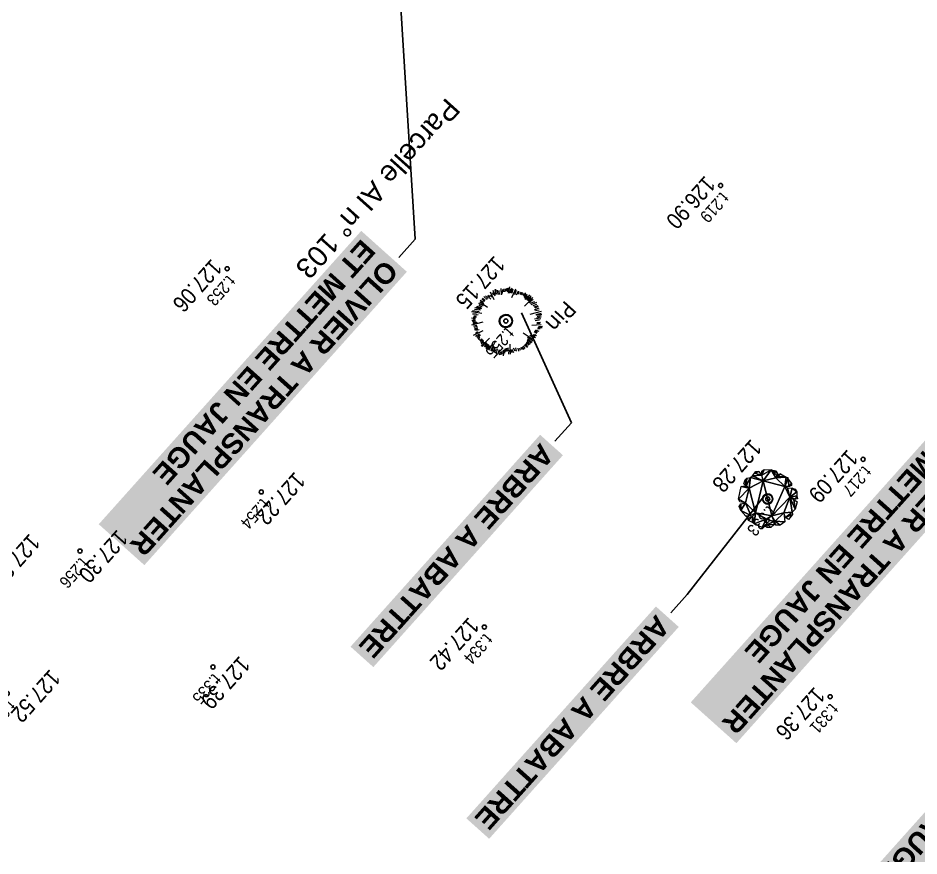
# Model space of a CAD drawing. Header units: metres. Extents: x -2858 to 512, y -1995 to 1252.
# Drawn here: x -2055.29 to -2033.22, y -1542.76 to -1522.24 of the extents above; entities that cross this region are included whole.
import ezdxf
from ezdxf import colors
from ezdxf.entities.mleader import LeaderData, LeaderLine
from ezdxf.enums import TextEntityAlignment as Align
from ezdxf.math import Vec2, Vec3

# ---------------------------------------------------------------- set-up
doc = ezdxf.new("R2010")
doc.units = ezdxf.units.M
doc.header["$PDMODE"] = 33
doc.header["$PDSIZE"] = 0.1
for name, color, linetype in [('11-TEL-TXT', 6, 'Continuous'), ('Calque commun', 7, 'Continuous'), ('Calque19', 7, 'Continuous'), ('Points Topo', 7, 'Continuous'), ('Points Topo Altitude', 7, 'Continuous'), ('Points Topo Matricule', 252, 'Continuous'), ('Textes', 7, 'Continuous'), ('Végétation', 102, 'Continuous')]:
    doc.layers.add(name, color=color, linetype=linetype)
doc.styles.add('ARIAL GRAS', font='arialbd.ttf')
doc.styles.add('Pts Topo SPE', font='', dxfattribs={"width": 0.9})
doc.styles.get("Standard").update_dxf_attribs({"font": 'arial.ttf'})
doc.styles.add('Trebuchet MS', font='trebucit.ttf', dxfattribs={"height": 0.405148})
doc.styles.get('Pts Topo SPE').set_extended_font_data('Titillium Web Light')

# ---------------------------------------------------------------- blocks, each defined once
blk = doc.blocks.new('PointTopo_SPE')
at = {"layer": 'Calque commun', "color": 1, "linetype": 'ByBlock', "lineweight": -2}
blk.add_point((0, 0), dxfattribs=at)
blk = doc.blocks.new('Block418')
at = {"layer": 'Calque19', "color": 34, "linetype": 'Continuous', "lineweight": 9, "true_color": 0x994c00, "flags": 128}
for points in [[(-0.161, 0), (-0.161, 0, 1), (0.161, 0), (0.161, 0, 1), (-0.161, 0), (-0.161, 0)], [(0.144, 0), (0.144, 0, -1), (-0.144, 0), (-0.144, 0, -1), (0.144, 0), (0.144, 0)]]:
    blk.add_lwpolyline(points, format="xyb", dxfattribs=at)
blk = doc.blocks.new('SPE34')
at = {"layer": 'Calque19', "color": 102, "linetype": 'Continuous', "lineweight": 9}
for p, q in [((-0.515, 0.666), (-0.453, 0.607)), ((-0.505, 0.706), (-0.342, 0.548)), ((-0.496, 0.756), (-0.425, 0.687)), ((-0.467, 0.777), (-0.395, 0.698)), ((-0.416, 0.758), (-0.365, 0.708)), ((-0.356, 0.779), (-0.325, 0.699)), ((-0.306, 0.77), (-0.295, 0.69)), ((-0.276, 0.77), (-0.265, 0.69)), ((-0.226, 0.801), (-0.225, 0.741)), ((-0.196, 0.792), (-0.195, 0.721)), ((-0.177, 0.812), (-0.155, 0.702)), ((-0.136, 0.793), (-0.124, 0.673)), ((-0.096, 0.773), (-0.061, 0.513)), ((-0.076, 0.814), (-0.054, 0.664)), ((-0.037, 0.835), (-0.024, 0.694)), ((-0.006, 0.825), (0.006, 0.705)), ((0.034, 0.826), (0.035, 0.725)), ((0.064, 0.816), (0.065, 0.726)), ((0.104, 0.817), (0.096, 0.726)), ((0.134, 0.827), (0.135, 0.737)), ((0.184, 0.798), (0.166, 0.728)), ((0.225, 0.799), (0.206, 0.718)), ((0.255, 0.779), (0.236, 0.709)), ((0.296, 0.75), (0.266, 0.699)), ((0.336, 0.731), (0.297, 0.67)), ((0.377, 0.691), (0.328, 0.62)), ((0.448, 0.662), (0.419, 0.582)), ((-0.752, 0.491), (-0.509, 0.335)), ((-0.712, 0.522), (-0.601, 0.444)), ((-0.703, 0.552), (-0.601, 0.464)), ((-0.673, 0.563), (-0.592, 0.504)), ((-0.643, 0.583), (-0.552, 0.515)), ((-0.614, 0.604), (-0.502, 0.496)), ((-0.564, 0.605), (-0.482, 0.536)), ((-0.534, 0.655), (-0.473, 0.596)), ((0.528, 0.624), (0.351, 0.46)), ((0.397, 0.661), (0.369, 0.581)), ((0.478, 0.633), (0.439, 0.572)), ((0.52, 0.523), (0.441, 0.482)), ((0.559, 0.594), (0.47, 0.532)), ((0.551, 0.504), (0.481, 0.462)), ((0.601, 0.504), (0.512, 0.443)), ((0.671, 0.526), (0.542, 0.443)), ((0.651, 0.485), (0.572, 0.434)), ((0.692, 0.466), (0.622, 0.425)), ((-0.838, 0.259), (-0.706, 0.191)), ((-0.799, 0.33), (-0.708, 0.281)), ((-0.798, 0.29), (-0.717, 0.241)), ((-0.794, 0.354), (-0.702, 0.319)), ((-0.77, 0.391), (-0.659, 0.342)), ((-0.741, 0.431), (-0.67, 0.372)), ((0.723, 0.396), (0.624, 0.344)), ((0.744, 0.356), (0.645, 0.305)), ((0.722, 0.436), (0.653, 0.405)), ((0.755, 0.307), (0.675, 0.285)), ((0.755, 0.286), (0.676, 0.245)), ((0.776, 0.237), (0.676, 0.205)), ((-0.874, 0.048), (-0.724, 0.04)), ((-0.865, 0.108), (-0.574, 0.093)), ((-0.863, 0.008), (-0.723, 0.02)), ((-0.844, 0.068), (-0.724, 0.07)), ((-0.836, 0.149), (-0.705, 0.121)), ((-0.817, 0.209), (-0.706, 0.151)), ((0.787, 0.207), (0.537, 0.142)), ((0.808, 0.167), (0.658, 0.134)), ((0.828, 0.127), (0.708, 0.125)), ((0.829, 0.087), (0.709, 0.085)), ((0.81, 0.057), (0.709, 0.055)), ((0.82, 0.027), (0.71, 0.025)), ((0.798, 0.117), (0.718, 0.105)), ((-0.832, -0.042), (-0.712, -0.04)), ((-0.831, -0.102), (-0.741, -0.1)), ((-0.822, -0.072), (-0.742, -0.07)), ((-0.803, -0.021), (-0.703, -0.009)), ((-0.791, -0.131), (-0.741, -0.12)), ((-0.79, -0.161), (-0.72, -0.16)), ((-0.769, -0.201), (-0.71, -0.18)), ((-0.749, -0.231), (-0.679, -0.21)), ((0.862, -0.043), (0.58, -0.018)), ((0.851, -0.013), (0.71, -0.005)), ((0.793, -0.114), (0.712, -0.096)), ((0.783, -0.144), (0.713, -0.126)), ((0.774, -0.165), (0.713, -0.146)), ((0.775, -0.225), (0.714, -0.216)), ((0.822, -0.074), (0.732, -0.065)), ((0.802, -0.104), (0.732, -0.085)), ((0.784, -0.185), (0.744, -0.185)), ((-0.748, -0.261), (-0.639, -0.229)), ((-0.737, -0.341), (-0.518, -0.277)), ((-0.727, -0.311), (-0.618, -0.269)), ((-0.696, -0.39), (-0.606, -0.349)), ((-0.695, -0.431), (-0.586, -0.369)), ((-0.684, -0.491), (-0.545, -0.418)), ((-0.665, -0.44), (-0.566, -0.388)), ((0.63, -0.559), (0.387, -0.402)), ((0.787, -0.355), (0.545, -0.259)), ((0.629, -0.478), (0.558, -0.429)), ((0.658, -0.448), (0.578, -0.409)), ((0.657, -0.397), (0.596, -0.348)), ((0.668, -0.427), (0.597, -0.388)), ((0.727, -0.346), (0.646, -0.317)), ((0.707, -0.357), (0.657, -0.347)), ((0.765, -0.265), (0.665, -0.237)), ((0.776, -0.305), (0.665, -0.277)), ((-0.644, -0.5), (-0.555, -0.448)), ((-0.613, -0.519), (-0.554, -0.478)), ((-0.583, -0.529), (-0.514, -0.498)), ((-0.553, -0.559), (-0.493, -0.517)), ((-0.522, -0.578), (-0.423, -0.516)), ((-0.511, -0.618), (-0.403, -0.516)), ((-0.441, -0.627), (-0.372, -0.556)), ((-0.42, -0.667), (-0.352, -0.585)), ((-0.41, -0.707), (-0.331, -0.615)), ((-0.389, -0.716), (-0.311, -0.625)), ((-0.349, -0.736), (-0.281, -0.614)), ((-0.299, -0.715), (-0.27, -0.654)), ((-0.278, -0.765), (-0.191, -0.572)), ((-0.209, -0.713), (-0.22, -0.643)), ((-0.158, -0.743), (-0.15, -0.632)), ((0.073, -0.789), (0.049, -0.558)), ((0.233, -0.776), (0.171, -0.647)), ((0.293, -0.765), (0.211, -0.646)), ((0.394, -0.783), (0.25, -0.565)), ((0.354, -0.784), (0.261, -0.645)), ((0.371, -0.643), (0.331, -0.614)), ((0.413, -0.723), (0.351, -0.654)), ((0.432, -0.672), (0.391, -0.623)), ((0.462, -0.662), (0.401, -0.603)), ((0.502, -0.681), (0.441, -0.602)), ((0.491, -0.621), (0.451, -0.592)), ((0.541, -0.63), (0.48, -0.571)), ((0.59, -0.549), (0.489, -0.491)), ((0.57, -0.57), (0.489, -0.521)), ((0.551, -0.61), (0.49, -0.561)), ((0.55, -0.57), (0.5, -0.541)), ((0.619, -0.509), (0.548, -0.46)), ((-0.178, -0.753), (-0.189, -0.693)), ((-0.127, -0.782), (-0.119, -0.692)), ((-0.087, -0.801), (-0.089, -0.691)), ((-0.037, -0.801), (-0.038, -0.72)), ((-0.007, -0.8), (-0.008, -0.71)), ((0.043, -0.809), (0.022, -0.719)), ((0.053, -0.779), (0.041, -0.689)), ((0.123, -0.788), (0.091, -0.668)), ((0.143, -0.757), (0.131, -0.667)), ((0.203, -0.777), (0.161, -0.677)), ((0.264, -0.786), (0.201, -0.666))]:
    blk.add_line(p, q, dxfattribs=at)
at = {"layer": 'Calque19', "color": 34, "linetype": 'Continuous', "lineweight": 9}
for radius in [0.161, 0.144]:
    blk.add_arc((0, 0), radius, 0, 359.9994, dxfattribs=at)
at = {"layer": 'Calque19', "color": 34, "linetype": 'ByBlock', "lineweight": -2, "true_color": 0x994c00}
blk.add_blockref('Block418', (0, 0), dxfattribs=at)
at = {"layer": 'Calque19', "color": 102, "linetype": 'ByBlock', "lineweight": -2, "style": 'Trebuchet MS'}
blk.add_text('Pin', height=0.4051, dxfattribs=at).set_placement((-1.368, 0.613), align=Align.BOTTOM_LEFT)
blk = doc.blocks.new('Block158')
at = {"layer": 'Calque19', "color": 34, "linetype": 'Continuous', "lineweight": 9, "true_color": 0x994c00, "flags": 128}
for points in [[(-0.28, 0), (-0.28, 0, 1), (0.28, 0), (0.28, 0, 1), (-0.28, 0), (-0.28, 0)], [(0.25, 0), (0.25, 0, -1), (-0.25, 0), (-0.25, 0, -1), (0.25, 0), (0.25, 0)]]:
    blk.add_lwpolyline(points, format="xyb", dxfattribs=at)
blk = doc.blocks.new('SPE30')
at = {"layer": 'Calque19', "color": 102, "linetype": 'Continuous', "lineweight": 9}
blk.add_polyline3d([(0.834, 1.209, 0), (0.834, 1.209, 0), (0.834, 1.209, 0)], dxfattribs=at)
blk.add_polyline3d([(0.834, 1.209, 0), (0.834, 1.209, 0), (0.834, 1.209, 0)], dxfattribs=at)
at = {"layer": 'Calque19', "color": 34, "linetype": 'Continuous', "lineweight": 9}
for radius in [0.28, 0.25]:
    blk.add_arc((0, 0), radius, 0, 359.9994, dxfattribs=at)
at = {"layer": 'Calque19', "color": 34, "linetype": 'ByBlock', "lineweight": -2, "true_color": 0x994c00}
blk.add_blockref('Block158', (0, 0), dxfattribs=at)
at = {"layer": 'Calque19', "color": 102, "linetype": 'Continuous', "lineweight": 9}
mesh = blk.add_polyface(dxfattribs=at)
corners = [(0.237, -1.167), (1.017, 0.013), (0.987, -0.774), (1.537, 0.249), (1.277, 0.013), (1.522, 0.359), (-0.894, 0.847), (-0.956, 1.099), (-0.604, 1.508), (-1.582, -0.05), (-1.292, -0.459), (-1.506, -0.396), (0.62, 1.492), (0.635, 1.13), (0.314, 1.555), (1.308, -0.082), (1.507, -0.208), (1.522, -0.27), (-0.023, 1.177), (-0.359, 1.508), (0.1, 1.413), (0.696, 1.083), (1.063, 0.926), (0.895, 0.69), (-1.399, -0.507), (-1.414, -0.569), (-1.307, -0.491), (-1.323, -0.931), (1.094, -1.199), (0.467, -1.561), (-0.283, 1.602), (-0.573, -0.853), (-1.17, -0.444), (-1.154, 0.249), (0.543, 0.8), (0.054, -1.64), (0.253, -1.372), (0.268, -1.545), (-0.252, -1.498), (-1.185, 0.406), (-0.39, -1.482), (-0.573, -1.498), (-0.696, -1.498), (-0.803, -1.388), (1.094, 0.878), (1.384, 0.831), (1.461, -0.68), (0.069, 1.618), (-1.307, 0.422), (-1.567, 0.092), (1.598, 0.013), (1.568, -0.082), (1.491, -0.082), (1.14, -1.042), (-1.628, 0.044), (1.247, 0.91), (-1.017, 1.162), (-1.215, 1.083), (0.834, 1.209), (1.063, 1.177), (-0.757, -1.12), (-1.078, -1.23), (-1.338, 0.611), (-1.445, 0.485), (-1.521, 0.406), (-1.414, 0.768), (-1.368, 0.941), (1.201, 1.02), (0.803, 1.288), (-0.971, 1.319), (-0.741, -1.136), (-0.084, -1.624), (-1.475, -0.695), (1.369, -0.9), (1.185, -0.931), (-1.108, 1.225), (-0.925, -1.262), (0.314, -1.451)]
mesh.append_faces([[corners[k] for k in face] for face in [(35, 36, 37), (20, 30, 47), (56, 57, 75), (0, 29, 77)]], dxfattribs={"vtx0": -1, "color": 102})
mesh.append_faces([[corners[k] for k in face] for face in [(3, 4, 5), (9, 10, 11), (12, 13, 14), (18, 19, 20), (15, 2, 1), (40, 31, 38), (50, 4, 3), (62, 6, 39), (32, 27, 26)]], dxfattribs={"vtx0": -1, "vtx1": -1, "color": 102})
mesh.append_faces([[corners[k] for k in face] for face in [(0, 1, 2), (1, 23, 5), (31, 27, 32), (31, 33, 34), (0, 38, 31), (15, 46, 2), (31, 34, 1), (31, 32, 33), (9, 49, 33), (9, 33, 32), (33, 6, 34), (62, 66, 6), (18, 6, 19), (1, 34, 23), (0, 2, 28), (0, 31, 1), (34, 6, 18)]], dxfattribs={"vtx0": -1, "vtx1": -1, "vtx2": -1, "color": 102})
mesh.append_faces([[corners[k] for k in face] for face in [(21, 22, 23), (0, 28, 29), (20, 19, 30), (22, 58, 59), (60, 61, 27), (50, 52, 4), (15, 17, 46), (23, 45, 5), (6, 66, 57), (48, 49, 64), (46, 74, 2), (9, 32, 10), (70, 40, 41)]], dxfattribs={"vtx0": -1, "vtx2": -1, "color": 102})
mesh.append_faces([[corners[k] for k in face] for face in [(63, 48, 64), (67, 22, 59), (72, 25, 27)]], dxfattribs={"vtx1": -1, "color": 102})
mesh.append_faces([[corners[k] for k in face] for face in [(6, 7, 8), (25, 26, 27), (33, 39, 6), (23, 44, 45), (48, 33, 49), (18, 14, 13), (56, 6, 57), (34, 21, 23), (13, 34, 18), (4, 1, 5), (0, 36, 38), (70, 31, 40), (71, 38, 36), (43, 70, 41), (31, 60, 27), (21, 58, 22), (35, 71, 36), (8, 19, 6)]], dxfattribs={"vtx1": -1, "vtx2": -1, "color": 102})
mesh.append_faces([[corners[k] for k in face] for face in [(15, 16, 17), (10, 24, 11), (41, 42, 43), (50, 51, 52), (2, 53, 28), (9, 54, 49), (44, 55, 45), (62, 65, 66), (12, 68, 13), (7, 69, 8), (46, 73, 74), (60, 76, 61)]], dxfattribs={"vtx2": -1, "color": 102})
blk = doc.blocks.new('SPE32')
at = {"layer": 'Calque commun', "color": 0, "linetype": 'ByBlock', "lineweight": -2, "xscale": 0.4420946538448334, "yscale": 0.4420946538448334, "zscale": 0.4420946538448334}
blk.add_blockref('SPE30', (0, 0), dxfattribs=at)
blk = doc.blocks.new('_None')

msp = doc.modelspace()

# ---------------------------------------------------------------- block references
at = {"layer": 'Points Topo'}
ref = msp.add_blockref('PointTopo_SPE', (-2038.083, -1526.345, 126.901), dxfattribs=dict(at, rotation=228.1617603435354))
ref.add_attrib('MAT', 't.219', (-2038.075, -1526.486, 126.901), dxfattribs={"layer": 'Points Topo Matricule', "height": 0.3, "rotation": 228.1618, "style": 'Pts Topo SPE', "width": 0.9})
ref.add_attrib('ALT', '126.90', dxfattribs={"layer": 'Points Topo Altitude', "height": 0.4, "rotation": 228.1618, "style": 'Pts Topo SPE', "width": 0.9}).set_placement((-2038.168, -1526.35, 126.901), align=Align.TOP_LEFT)
ref = msp.add_blockref('PointTopo_SPE', (-2050.169, -1528.381, 127.056), dxfattribs=dict(at, rotation=228.1617603435354))
ref.add_attrib('MAT', 't.253', (-2050.161, -1528.522, 127.056), dxfattribs={"layer": 'Points Topo Matricule', "height": 0.3, "rotation": 228.1618, "style": 'Pts Topo SPE', "width": 0.9})
ref.add_attrib('ALT', '127.06', dxfattribs={"layer": 'Points Topo Altitude', "height": 0.4, "rotation": 228.1618, "style": 'Pts Topo SPE', "width": 0.9}).set_placement((-2050.254, -1528.385, 127.056), align=Align.TOP_LEFT)
ref = msp.add_blockref('PointTopo_SPE', (-2043.342, -1529.661, 127.149), dxfattribs=dict(at, rotation=228.1617603435354))
ref.add_attrib('MAT', 't.255', (-2043.334, -1529.802, 127.149), dxfattribs={"layer": 'Points Topo Matricule', "height": 0.3, "rotation": 228.1618, "style": 'Pts Topo SPE', "width": 0.9})
ref.add_attrib('ALT', '127.15', dxfattribs={"layer": 'Points Topo Altitude', "height": 0.4, "rotation": 228.1618, "style": 'Pts Topo SPE', "width": 0.9}).set_placement((-2043.324, -1528.306, 127.149), align=Align.TOP_LEFT)
ref = msp.add_blockref('PointTopo_SPE', (-2036.928, -1534.018, 127.276), dxfattribs=dict(at, rotation=228.1617603435354))
ref.add_attrib('MAT', 't.333', (-2036.921, -1534.16, 127.276), dxfattribs={"layer": 'Points Topo Matricule', "height": 0.3, "rotation": 228.1618, "style": 'Pts Topo SPE', "width": 0.9})
ref.add_attrib('ALT', '127.28', dxfattribs={"layer": 'Points Topo Altitude', "height": 0.4, "rotation": 228.1618, "style": 'Pts Topo SPE', "width": 0.9}).set_placement((-2037.037, -1532.798, 127.276), align=Align.TOP_LEFT)
ref = msp.add_blockref('PointTopo_SPE', (-2034.591, -1533.047, 127.087), dxfattribs=dict(at, rotation=228.1617603435354))
ref.add_attrib('MAT', 't.217', (-2034.584, -1533.188, 127.087), dxfattribs={"layer": 'Points Topo Matricule', "height": 0.3, "rotation": 228.1618, "style": 'Pts Topo SPE', "width": 0.9})
ref.add_attrib('ALT', '127.09', dxfattribs={"layer": 'Points Topo Altitude', "height": 0.4, "rotation": 228.1618, "style": 'Pts Topo SPE', "width": 0.9}).set_placement((-2034.676, -1533.052, 127.087), align=Align.TOP_LEFT)
ref = msp.add_blockref('PointTopo_SPE', (-2049.335, -1533.846, 127.225), dxfattribs=dict(at, rotation=228.1617603435354))
ref.add_attrib('MAT', 't.254', (-2049.327, -1533.987, 127.225), dxfattribs={"layer": 'Points Topo Matricule', "height": 0.3, "rotation": 228.1618, "style": 'Pts Topo SPE', "width": 0.9})
ref.add_attrib('ALT', '127.22', dxfattribs={"layer": 'Points Topo Altitude', "height": 0.4, "rotation": 228.1618, "style": 'Pts Topo SPE', "width": 0.9}).set_placement((-2048.215, -1533.597, 127.225), align=Align.TOP_LEFT)
ref = msp.add_blockref('PointTopo_SPE', (-2053.775, -1535.293, 127.302), dxfattribs=dict(at, rotation=228.1617603435354))
ref.add_attrib('MAT', 't.256', (-2053.767, -1535.434, 127.302), dxfattribs={"layer": 'Points Topo Matricule', "height": 0.3, "rotation": 228.1618, "style": 'Pts Topo SPE', "width": 0.9})
ref.add_attrib('ALT', '127.30', dxfattribs={"layer": 'Points Topo Altitude', "height": 0.4, "rotation": 228.1618, "style": 'Pts Topo SPE', "width": 0.9}).set_placement((-2052.564, -1535.014, 127.302), align=Align.TOP_LEFT)
ref = msp.add_blockref('PointTopo_SPE', (-2055.896, -1536.266, 127.373), dxfattribs=dict(at, rotation=228.1617603435354))
ref.add_attrib('MAT', 't.339', (-2055.888, -1536.407, 127.373), dxfattribs={"layer": 'Points Topo Matricule', "height": 0.3, "rotation": 228.1618, "style": 'Pts Topo SPE', "width": 0.9})
ref.add_attrib('ALT', '127.37', dxfattribs={"layer": 'Points Topo Altitude', "height": 0.4, "rotation": 228.1618, "style": 'Pts Topo SPE', "width": 0.9}).set_placement((-2054.712, -1535.111, 127.373), align=Align.TOP_LEFT)
ref = msp.add_blockref('PointTopo_SPE', (-2043.869, -1537.154, 127.417), dxfattribs=dict(at, rotation=228.1617603435354))
ref.add_attrib('MAT', 't.334', (-2043.861, -1537.295, 127.417), dxfattribs={"layer": 'Points Topo Matricule', "height": 0.3, "rotation": 228.1618, "style": 'Pts Topo SPE', "width": 0.9})
ref.add_attrib('ALT', '127.42', dxfattribs={"layer": 'Points Topo Altitude', "height": 0.4, "rotation": 228.1618, "style": 'Pts Topo SPE', "width": 0.9}).set_placement((-2043.954, -1537.158, 127.417), align=Align.TOP_LEFT)
ref = msp.add_blockref('PointTopo_SPE', (-2050.519, -1538.132, 127.391), dxfattribs=dict(at, rotation=228.1617603435354))
ref.add_attrib('MAT', 't.335', (-2050.511, -1538.273, 127.391), dxfattribs={"layer": 'Points Topo Matricule', "height": 0.3, "rotation": 228.1618, "style": 'Pts Topo SPE', "width": 0.9})
ref.add_attrib('ALT', '127.39', dxfattribs={"layer": 'Points Topo Altitude', "height": 0.4, "rotation": 228.1618, "style": 'Pts Topo SPE', "width": 0.9}).set_placement((-2049.567, -1538.106, 127.391), align=Align.TOP_LEFT)
ref = msp.add_blockref('PointTopo_SPE', (-2055.556, -1538.781, 127.522), dxfattribs=dict(at, rotation=228.1617603435354))
ref.add_attrib('MAT', 't.336', (-2055.549, -1538.922, 127.522), dxfattribs={"layer": 'Points Topo Matricule', "height": 0.3, "rotation": 228.1618, "style": 'Pts Topo SPE', "width": 0.9})
ref.add_attrib('ALT', '127.52', dxfattribs={"layer": 'Points Topo Altitude', "height": 0.4, "rotation": 228.1618, "style": 'Pts Topo SPE', "width": 0.9}).set_placement((-2054.214, -1538.433, 127.522), align=Align.TOP_LEFT)
ref = msp.add_blockref('PointTopo_SPE', (-2035.398, -1538.859, 127.359), dxfattribs=dict(at, rotation=228.1617603435354))
ref.add_attrib('MAT', 't.331', (-2035.391, -1539, 127.359), dxfattribs={"layer": 'Points Topo Matricule', "height": 0.3, "rotation": 228.1618, "style": 'Pts Topo SPE', "width": 0.9})
ref.add_attrib('ALT', '127.36', dxfattribs={"layer": 'Points Topo Altitude', "height": 0.4, "rotation": 228.1618, "style": 'Pts Topo SPE', "width": 0.9}).set_placement((-2035.483, -1538.863, 127.359), align=Align.TOP_LEFT)
at = {"layer": 'Végétation', "color": 7, "rotation": 228.1617603435354}
for name, p in [('SPE34', (-2043.342, -1529.661)), ('SPE32', (-2036.928, -1534.018))]:
    msp.add_blockref(name, p, dxfattribs=at)

# ---------------------------------------------------------------- texts
at = {"layer": 'Textes', "insert": (-2044.263, -1524.324), "char_height": 0.5, "attachment_point": 1, "rotation": 228.1618}
msp.add_mtext_dynamic_manual_height_columns('\\pi0.24016;Parcelle AI n° 103', width=5.61128, gutter_width=2, heights=[0], dxfattribs=at)

# ---------------------------------------------------------------- next in the draw order: leaders
at = {"layer": '11-TEL-TXT', "color": 244, "true_color": 0x991b1e}
ml = msp.add_multileader_mtext('Standard', dxfattribs=at)
ml.set_content('OLIVIER A TRANSPLANTER\\PET METTRE EN JAUGE', color=(153, 27, 30), style='ARIAL GRAS')
ml.set_leader_properties()
ml.set_arrow_properties(name='NONE')
ml.build(insert=Vec2(0, 0))
ml.multileader.update_dxf_attribs({"arrow_head_size": 0.5, "scale": 0.125})
ctx = ml.context
ctx.base_point, ctx.scale, ctx.char_height, ctx.arrow_head_size, ctx.landing_gap_size, ctx.plane_origin, ctx.plane_x_axis, ctx.plane_y_axis = Vec3(-2045.967, -1528.109), 0.125, 0.5, 0.5, 0.25, Vec3(-2046.763, -1529.519), Vec3(-0.66703, -0.745031), Vec3(0.745031, -0.66703)
notes = []
notes.append((ctx, [(1, (1, 1, 0), (-2045.563, -1527.658), (-0.66703, -0.745031), 0.605, [(0, [(-2046.147, -1518.16)], 0, [])])]))
ctx.mtext.insert, ctx.mtext.text_direction, ctx.mtext.line_spacing_factor, ctx.mtext.flow_direction = Vec3(-2045.944, -1528.465), Vec3(-0.66703, -0.745031), 0.9, 5
ctx.mtext.has_bg_fill, ctx.mtext.bg_color, ctx.mtext.bg_scale_factor, ctx.mtext.bg_transparency, ctx.mtext.use_window_bg_color = 1, -1023410125, 1.25, 0, 0
ml = msp.add_multileader_mtext('Standard', dxfattribs=at)
ml.set_content('OLIVIER A TRANSPLANTER\\PET METTRE EN JAUGE', color=(153, 27, 30), style='ARIAL GRAS')
ml.set_leader_properties()
ml.set_arrow_properties(name='NONE')
ml.build(insert=Vec2(0, 0))
ml.multileader.update_dxf_attribs({"arrow_head_size": 0.5, "scale": 0.125})
ctx = ml.context
ctx.base_point, ctx.scale, ctx.char_height, ctx.arrow_head_size, ctx.landing_gap_size, ctx.plane_origin, ctx.plane_x_axis, ctx.plane_y_axis = Vec3(-2028.198, -1537.915), 0.125, 0.5, 0.5, 0.25, Vec3(-2028.994, -1539.325), Vec3(-0.66703, -0.745031), Vec3(0.745031, -0.66703)
notes.append((ctx, [(1, (1, 1, 0), (-2027.794, -1537.464), (-0.66703, -0.745031), 0.605, [(0, [(-2028.378, -1527.967)], 0, [])])]))
ctx.mtext.insert, ctx.mtext.text_direction, ctx.mtext.line_spacing_factor, ctx.mtext.flow_direction = Vec3(-2028.175, -1538.271), Vec3(-0.66703, -0.745031), 0.9, 5
ctx.mtext.has_bg_fill, ctx.mtext.bg_color, ctx.mtext.bg_scale_factor, ctx.mtext.bg_transparency, ctx.mtext.use_window_bg_color = 1, -1023410125, 1.25, 0, 0
for ctx, leaders in notes:
    for number, flags, end, landing, length, lines in leaders:
        leader = LeaderData()
        leader.index, (leader.has_last_leader_line, leader.has_dogleg_vector, leader.attachment_direction) = number, flags
        leader.last_leader_point, leader.dogleg_vector, leader.dogleg_length = Vec3(end), Vec3(landing), length
        for number, points, colour, breaks in lines:
            line = LeaderLine()
            line.index, line.vertices, line.color, line.breaks = number, Vec3.list(points), colors.encode_raw_color(colour), breaks
            leader.lines.append(line)
        ctx.leaders.append(leader)

# ---------------------------------------------------------------- next in the draw order: leaders
ml = msp.add_multileader_mtext('Standard', dxfattribs=at)
ml.set_content('OLIVIER A TRANSPLANTER\\PET METTRE EN JAUGE', color=(153, 27, 30), style='ARIAL GRAS')
ml.set_leader_properties()
ml.set_arrow_properties(name='NONE')
ml.build(insert=Vec2(0, 0))
ml.multileader.update_dxf_attribs({"arrow_head_size": 0.5, "scale": 0.125})
ctx = ml.context
ctx.base_point, ctx.scale, ctx.char_height, ctx.arrow_head_size, ctx.landing_gap_size, ctx.plane_origin, ctx.plane_x_axis, ctx.plane_y_axis = Vec3(-2031.464, -1532.47), 0.125, 0.5, 0.5, 0.25, Vec3(-2032.261, -1533.88), Vec3(-0.66703, -0.745031), Vec3(0.745031, -0.66703)
notes = []
notes.append((ctx, [(1, (1, 1, 0), (-2031.061, -1532.019), (-0.66703, -0.745031), 0.605, [(0, [(-2031.645, -1522.521)], 0, [])])]))
ctx.mtext.insert, ctx.mtext.text_direction, ctx.mtext.line_spacing_factor, ctx.mtext.flow_direction = Vec3(-2031.442, -1532.825), Vec3(-0.66703, -0.745031), 0.9, 5
ctx.mtext.has_bg_fill, ctx.mtext.bg_color, ctx.mtext.bg_scale_factor, ctx.mtext.bg_transparency, ctx.mtext.use_window_bg_color = 1, -1023410125, 1.25, 0, 0
at = {"layer": '11-TEL-TXT', "color": 6}
ml = msp.add_multileader_mtext('Standard', dxfattribs=at)
ml.set_content('ARBRE A ABATTRE', color=6, style='ARIAL GRAS')
ml.set_leader_properties()
ml.set_arrow_properties(name='NONE')
ml.build(insert=Vec2(0, 0))
ml.multileader.update_dxf_attribs({"arrow_head_size": 0.5, "scale": 0.125})
ctx = ml.context
ctx.base_point, ctx.scale, ctx.char_height, ctx.arrow_head_size, ctx.landing_gap_size, ctx.plane_origin, ctx.plane_x_axis, ctx.plane_y_axis = Vec3(-2042.141, -1532.603), 0.125, 0.5, 0.5, 0.25, Vec3(-2042.937, -1534.013), Vec3(-0.66703, -0.745031), Vec3(0.745031, -0.66703)
notes.append((ctx, [(1, (1, 1, 0), (-2041.737, -1532.153), (-0.66703, -0.745031), 0.605, [(0, [(-2042.959, -1529.463)], 0, [])])]))
ctx.mtext.insert, ctx.mtext.text_direction, ctx.mtext.line_spacing_factor, ctx.mtext.flow_direction = Vec3(-2042.121, -1532.957), Vec3(-0.66703, -0.745031), 0.9, 5
ctx.mtext.has_bg_fill, ctx.mtext.bg_color, ctx.mtext.bg_scale_factor, ctx.mtext.bg_transparency, ctx.mtext.use_window_bg_color = 1, -1023410125, 1.25, 0, 0
for ctx, leaders in notes:
    for number, flags, end, landing, length, lines in leaders:
        leader = LeaderData()
        leader.index, (leader.has_last_leader_line, leader.has_dogleg_vector, leader.attachment_direction) = number, flags
        leader.last_leader_point, leader.dogleg_vector, leader.dogleg_length = Vec3(end), Vec3(landing), length
        for number, points, colour, breaks in lines:
            line = LeaderLine()
            line.index, line.vertices, line.color, line.breaks = number, Vec3.list(points), colors.encode_raw_color(colour), breaks
            leader.lines.append(line)
        ctx.leaders.append(leader)

# ---------------------------------------------------------------- next in the draw order: leaders
ml = msp.add_multileader_mtext('Standard', dxfattribs=at)
ml.set_content('ARBRE A ABATTRE', color=6, style='ARIAL GRAS')
ml.set_leader_properties()
ml.set_arrow_properties(name='NONE')
ml.build(insert=Vec2(0, 0))
ml.multileader.update_dxf_attribs({"arrow_head_size": 0.5, "scale": 0.125})
ctx = ml.context
ctx.base_point, ctx.scale, ctx.char_height, ctx.arrow_head_size, ctx.landing_gap_size, ctx.plane_origin, ctx.plane_x_axis, ctx.plane_y_axis = Vec3(-2039.303, -1536.807), 0.125, 0.5, 0.5, 0.25, Vec3(-2040.1, -1538.217), Vec3(-0.66703, -0.745031), Vec3(0.745031, -0.66703)
notes = []
notes.append((ctx, [(1, (1, 1, 0), (-2038.9, -1536.356), (-0.66703, -0.745031), 0.605, [(0, [(-2037.055, -1533.997)], 0, [])])]))
ctx.mtext.insert, ctx.mtext.text_direction, ctx.mtext.line_spacing_factor, ctx.mtext.flow_direction = Vec3(-2039.284, -1537.16), Vec3(-0.66703, -0.745031), 0.9, 5
ctx.mtext.has_bg_fill, ctx.mtext.bg_color, ctx.mtext.bg_scale_factor, ctx.mtext.bg_transparency, ctx.mtext.use_window_bg_color = 1, -1023410125, 1.25, 0, 0
for ctx, leaders in notes:
    for number, flags, end, landing, length, lines in leaders:
        leader = LeaderData()
        leader.index, (leader.has_last_leader_line, leader.has_dogleg_vector, leader.attachment_direction) = number, flags
        leader.last_leader_point, leader.dogleg_vector, leader.dogleg_length = Vec3(end), Vec3(landing), length
        for number, points, colour, breaks in lines:
            line = LeaderLine()
            line.index, line.vertices, line.color, line.breaks = number, Vec3.list(points), colors.encode_raw_color(colour), breaks
            leader.lines.append(line)
        ctx.leaders.append(leader)

doc.saveas('drawing.dxf')
